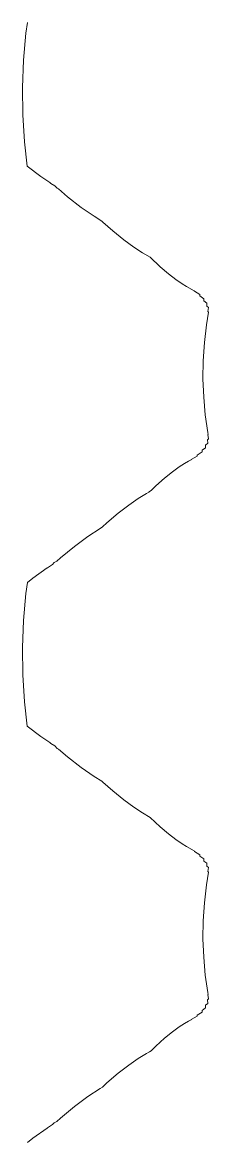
# Model space of a CAD drawing. Header units: millimetres. Extents: x -1 to 1, y -50 to 52.
# Drawn here: x -0.965 to -0.633, y 49.128 to 51.128 of the extents above; entities that cross this region are included whole.
import ezdxf

# ---------------------------------------------------------------- set-up
doc = ezdxf.new("R2010")
doc.units = ezdxf.units.MM
doc.layers.add('rack1', color=7, linetype='CONTINUOUS', lineweight=0)

msp = doc.modelspace()

# ---------------------------------------------------------------- linework, layer by layer
at = {"layer": 'rack1'}
for p, q in [((-0.959, 51.1088), (-0.9563, 51.1282)), ((-0.9633, 51.0606), (-0.959, 51.1088)), ((-0.9651, 51.012), (-0.9633, 51.0606)), ((-0.9645, 50.9634), (-0.9651, 51.012)), ((-0.9614, 50.9149), (-0.9645, 50.9634)), ((-0.9565, 50.8716), (-0.9614, 50.9149)), ((-0.9321, 50.8533), (-0.9565, 50.8716)), ((-0.9161, 50.8425), (-0.9321, 50.8533)), ((-0.9142, 50.8405), (-0.9161, 50.8425)), ((-0.9075, 50.8365), (-0.9142, 50.8405)), ((-0.9028, 50.832), (-0.9075, 50.8365)), ((-0.9007, 50.8308), (-0.9028, 50.832)), ((-0.8846, 50.817), (-0.9007, 50.8308)), ((-0.8601, 50.7979), (-0.8846, 50.817)), ((-0.8372, 50.782), (-0.8601, 50.7979)), ((-0.8233, 50.7732), (-0.8372, 50.782)), ((-0.8222, 50.7721), (-0.8233, 50.7732)), ((-0.8214, 50.7717), (-0.8222, 50.7721)), ((-0.804, 50.756), (-0.8214, 50.7717)), ((-0.7843, 50.7401), (-0.804, 50.756)), ((-0.7664, 50.727), (-0.7843, 50.7401)), ((-0.7507, 50.7167), (-0.7664, 50.727)), ((-0.7373, 50.7088), (-0.7507, 50.7167)), ((-0.7192, 50.6918), (-0.7373, 50.7088)), ((-0.7042, 50.6792), (-0.7192, 50.6918)), ((-0.6912, 50.6692), (-0.7042, 50.6792)), ((-0.6803, 50.6617), (-0.6912, 50.6692)), ((-0.672, 50.6566), (-0.6803, 50.6617)), ((-0.6584, 50.6491), (-0.672, 50.6566)), ((-0.6583, 50.6481), (-0.6584, 50.6491)), ((-0.6485, 50.6421), (-0.6583, 50.6481)), ((-0.6485, 50.6398), (-0.6485, 50.6421)), ((-0.6411, 50.6347), (-0.6485, 50.6398)), ((-0.6411, 50.6309), (-0.6411, 50.6347)), ((-0.636, 50.627), (-0.6411, 50.6309)), ((-0.6363, 50.6216), (-0.636, 50.627)), ((-0.6333, 50.6191), (-0.6363, 50.6216)), ((-0.6368, 50.5883), (-0.6331, 50.6111)), ((-0.6341, 50.6121), (-0.6333, 50.6191)), ((-0.6331, 50.6111), (-0.6341, 50.6121)), ((-0.6404, 50.5565), (-0.6368, 50.5883)), ((-0.6425, 50.5242), (-0.6404, 50.5565)), ((-0.6429, 50.4917), (-0.6425, 50.5242)), ((-0.6416, 50.4593), (-0.6429, 50.4917)), ((-0.6388, 50.4273), (-0.6416, 50.4593)), ((-0.6344, 50.3959), (-0.6388, 50.4273)), ((-0.6349, 50.3829), (-0.6329, 50.3847)), ((-0.6344, 50.3767), (-0.6349, 50.3829)), ((-0.6338, 50.3926), (-0.6344, 50.3959)), ((-0.634, 50.3925), (-0.6338, 50.3926)), ((-0.6329, 50.3847), (-0.634, 50.3925)), ((-0.6531, 50.3557), (-0.6445, 50.3613)), ((-0.6445, 50.3643), (-0.6382, 50.3688)), ((-0.6445, 50.3613), (-0.6445, 50.3643)), ((-0.6384, 50.3734), (-0.6344, 50.3767)), ((-0.6382, 50.3688), (-0.6384, 50.3734)), ((-0.6854, 50.3346), (-0.6758, 50.3409)), ((-0.6758, 50.3409), (-0.6688, 50.3449)), ((-0.6688, 50.3449), (-0.6642, 50.3473)), ((-0.6642, 50.3473), (-0.6641, 50.3477)), ((-0.6641, 50.3477), (-0.6532, 50.354)), ((-0.6532, 50.354), (-0.6531, 50.3557)), ((-0.7115, 50.3146), (-0.6975, 50.3259)), ((-0.6975, 50.3259), (-0.6854, 50.3346)), ((-0.7356, 50.2923), (-0.7272, 50.3006)), ((-0.7272, 50.3006), (-0.7115, 50.3146)), ((-0.7583, 50.2782), (-0.7437, 50.2873)), ((-0.7437, 50.2873), (-0.7396, 50.2895)), ((-0.7396, 50.2895), (-0.7386, 50.2905)), ((-0.7386, 50.2905), (-0.7356, 50.2923)), ((-0.794, 50.252), (-0.7751, 50.2665)), ((-0.7751, 50.2665), (-0.7583, 50.2782)), ((-0.8144, 50.2346), (-0.794, 50.252)), ((-0.8484, 50.2102), (-0.8266, 50.2247)), ((-0.8266, 50.2247), (-0.8221, 50.2273)), ((-0.8221, 50.2273), (-0.8144, 50.2346)), ((-0.8721, 50.1927), (-0.8484, 50.2102)), ((-0.8974, 50.172), (-0.8721, 50.1927)), ((-0.9205, 50.1546), (-0.9116, 50.1603)), ((-0.9116, 50.1603), (-0.9083, 50.1636)), ((-0.9083, 50.1636), (-0.9039, 50.1661)), ((-0.9039, 50.1661), (-0.8974, 50.172)), ((-0.9466, 50.1358), (-0.921, 50.1541)), ((-0.921, 50.1541), (-0.9205, 50.1546)), ((-0.959, 50.1088), (-0.9563, 50.1282)), ((-0.9563, 50.1282), (-0.9466, 50.1358)), ((-0.9633, 50.0606), (-0.959, 50.1088)), ((-0.9651, 50.012), (-0.9633, 50.0606)), ((-0.9645, 49.9634), (-0.9651, 50.012)), ((-0.9614, 49.9149), (-0.9645, 49.9634)), ((-0.9565, 49.8716), (-0.9614, 49.9149)), ((-0.9321, 49.8533), (-0.9565, 49.8716)), ((-0.9161, 49.8425), (-0.9321, 49.8533)), ((-0.9142, 49.8405), (-0.9161, 49.8425)), ((-0.9075, 49.8365), (-0.9142, 49.8405)), ((-0.9028, 49.832), (-0.9075, 49.8365)), ((-0.9007, 49.8308), (-0.9028, 49.832)), ((-0.8846, 49.817), (-0.9007, 49.8308)), ((-0.8601, 49.7979), (-0.8846, 49.817)), ((-0.8372, 49.782), (-0.8601, 49.7979)), ((-0.8233, 49.7732), (-0.8372, 49.782)), ((-0.8222, 49.7721), (-0.8233, 49.7732)), ((-0.8214, 49.7717), (-0.8222, 49.7721)), ((-0.804, 49.756), (-0.8214, 49.7717)), ((-0.7843, 49.7401), (-0.804, 49.756)), ((-0.7664, 49.727), (-0.7843, 49.7401)), ((-0.7507, 49.7167), (-0.7664, 49.727)), ((-0.7373, 49.7088), (-0.7507, 49.7167)), ((-0.7192, 49.6918), (-0.7373, 49.7088)), ((-0.7042, 49.6792), (-0.7192, 49.6918)), ((-0.6912, 49.6692), (-0.7042, 49.6792)), ((-0.6803, 49.6617), (-0.6912, 49.6692)), ((-0.672, 49.6566), (-0.6803, 49.6617)), ((-0.6584, 49.6491), (-0.672, 49.6566)), ((-0.6583, 49.6481), (-0.6584, 49.6491)), ((-0.6485, 49.6421), (-0.6583, 49.6481)), ((-0.6485, 49.6398), (-0.6485, 49.6421)), ((-0.6411, 49.6347), (-0.6485, 49.6398)), ((-0.6411, 49.6309), (-0.6411, 49.6347)), ((-0.636, 49.627), (-0.6411, 49.6309)), ((-0.6363, 49.6216), (-0.636, 49.627)), ((-0.6333, 49.6191), (-0.6363, 49.6216)), ((-0.6368, 49.5883), (-0.6331, 49.6111)), ((-0.6341, 49.6121), (-0.6333, 49.6191)), ((-0.6331, 49.6111), (-0.6341, 49.6121)), ((-0.6404, 49.5565), (-0.6368, 49.5883)), ((-0.6425, 49.5242), (-0.6404, 49.5565)), ((-0.6429, 49.4917), (-0.6425, 49.5242)), ((-0.6416, 49.4593), (-0.6429, 49.4917)), ((-0.6388, 49.4273), (-0.6416, 49.4593)), ((-0.6344, 49.3959), (-0.6388, 49.4273)), ((-0.6349, 49.3829), (-0.6329, 49.3847)), ((-0.6344, 49.3767), (-0.6349, 49.3829)), ((-0.6338, 49.3926), (-0.6344, 49.3959)), ((-0.634, 49.3925), (-0.6338, 49.3926)), ((-0.6329, 49.3847), (-0.634, 49.3925)), ((-0.6531, 49.3557), (-0.6445, 49.3613)), ((-0.6445, 49.3643), (-0.6382, 49.3688)), ((-0.6445, 49.3613), (-0.6445, 49.3643)), ((-0.6384, 49.3734), (-0.6344, 49.3767)), ((-0.6382, 49.3688), (-0.6384, 49.3734)), ((-0.6854, 49.3346), (-0.6758, 49.3409)), ((-0.6758, 49.3409), (-0.6688, 49.3449)), ((-0.6688, 49.3449), (-0.6642, 49.3473)), ((-0.6642, 49.3473), (-0.6641, 49.3477)), ((-0.6641, 49.3477), (-0.6532, 49.354)), ((-0.6532, 49.354), (-0.6531, 49.3557)), ((-0.7115, 49.3146), (-0.6975, 49.3259)), ((-0.6975, 49.3259), (-0.6854, 49.3346)), ((-0.7356, 49.2923), (-0.7272, 49.3006)), ((-0.7272, 49.3006), (-0.7115, 49.3146)), ((-0.7583, 49.2782), (-0.7437, 49.2873)), ((-0.7437, 49.2873), (-0.7396, 49.2895)), ((-0.7396, 49.2895), (-0.7386, 49.2905)), ((-0.7386, 49.2905), (-0.7356, 49.2923)), ((-0.794, 49.252), (-0.7751, 49.2665)), ((-0.7751, 49.2665), (-0.7583, 49.2782)), ((-0.8144, 49.2346), (-0.794, 49.252)), ((-0.8484, 49.2102), (-0.8266, 49.2247)), ((-0.8266, 49.2247), (-0.8221, 49.2273)), ((-0.8221, 49.2273), (-0.8144, 49.2346)), ((-0.8721, 49.1927), (-0.8484, 49.2102)), ((-0.8974, 49.172), (-0.8721, 49.1927)), ((-0.9205, 49.1546), (-0.9116, 49.1603)), ((-0.9116, 49.1603), (-0.9083, 49.1636)), ((-0.9083, 49.1636), (-0.9039, 49.1661)), ((-0.9039, 49.1661), (-0.8974, 49.172)), ((-0.9466, 49.1358), (-0.921, 49.1541)), ((-0.921, 49.1541), (-0.9205, 49.1546)), ((-0.9563, 49.1282), (-0.9466, 49.1358))]:
    msp.add_line(p, q, dxfattribs=at)

doc.saveas('drawing.dxf')
